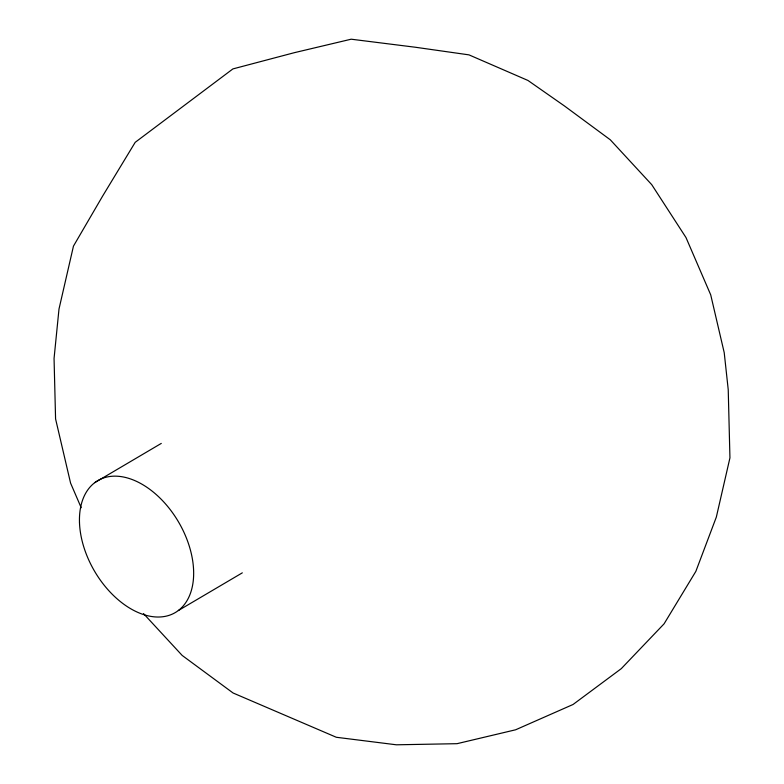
<?xml version="1.0" encoding="UTF-8"?>
<svg xmlns="http://www.w3.org/2000/svg" width="784" height="784" viewBox="0 0 784 784"><rect width="100%" height="100%" fill="white"/><g stroke="black" fill="none" stroke-linecap="round" stroke-linejoin="round"><path stroke-width="1.18" d="M161.288 443.411L94.746 482.64M242.325 572.839L178.36 610.54M143.511 613.588L182.172 655.434L233.073 692.987L336.326 737.274L396.41 744.8L457.033 743.683L515.637 729.786L573.055 704.483L621.291 668.644L664.077 623.829L695.839 571.399L716.341 517.068L729.943 457.846L728.228 389.687L724.22 352.663L710.716 294.853L685.99 237.552L651.739 184.661L610.285 139.787L564.47 105.977L527.975 80.468L468.979 54.87L415.314 47.236L351.183 39.2L294.216 52.714L232.907 68.914L135.191 142.335L102.518 196.265L73.461 246.117L58.996 309.043L54.057 358.484L55.576 418.901L70.589 483.13L81.193 507.709M79.478 522.311A76.499 48.667 59.6 0 0 166.855 615.989A76.499 48.667 59.6 0 0 163.317 501.476A76.499 48.667 59.6 0 0 79.478 522.311"/></g></svg>
